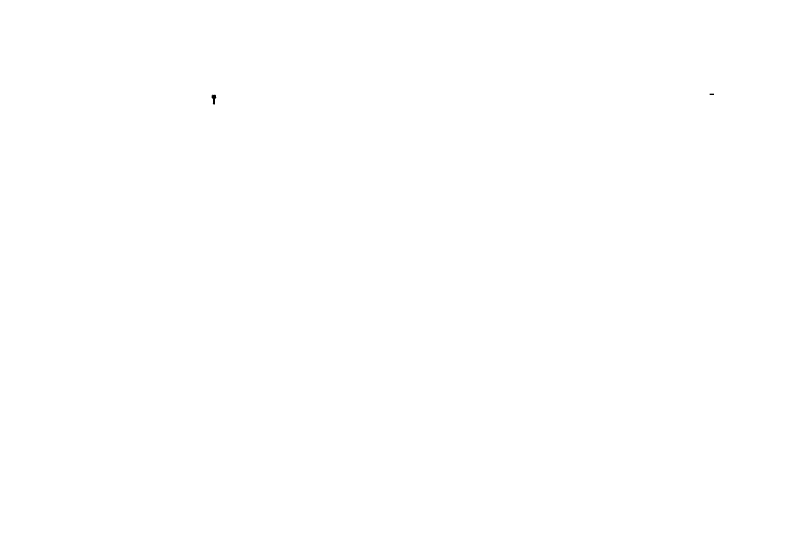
# Model space of a CAD drawing. Header units: inches. Extents: x -12 to 20935469, y -1604 to 24729220.
# Drawn here: x 20820285 to 20829956, y 24636375 to 24642678 of the extents above; entities that cross this region are included whole.
import ezdxf

# ---------------------------------------------------------------- set-up
doc = ezdxf.new("R2010")
doc.units = ezdxf.units.IN
doc.header["$LTSCALE"] = 0.03
doc.header["$MEASUREMENT"] = 0
doc.header["$PDMODE"] = 32
doc.header["$PDSIZE"] = 15
for name, color, linetype, lineweight in [('CKT-CABLE', 3, 'Continuous', 9), ('HAS-1', 8, 'Continuous', 5), ('line', 7, 'Continuous', 9)]:
    doc.layers.add(name, color=color, linetype=linetype, lineweight=lineweight)
doc.layers.add('QP TEX', color=7, linetype='Continuous')
doc.styles.get("Standard").update_dxf_attribs({"font": 'timesbd.ttf'})
doc.dimstyles.new('arch grid', dxfattribs={"dimtxt": 250, "dimasz": 100, "dimexe": 10, "dimexo": 10, "dimgap": 0.09, "dimtad": 0, "dimdec": 0, "dimzin": 0, "dimdsep": 46, "dimtxsty": 'Standard', "dimblk": 'DOT', "dimcen": 50, "dimdle": 50, "dimclrd": 256, "dimclre": 256, "dimadec": 0, "dimazin": 0, "dimtfac": 1, "dimtdec": 0, "dimtofl": 0, "dimtmove": 0, "dimatfit": 3, "dimldrblk": 'DOT', "dimfxl": 200, "dimfxlon": 1, "dimtolj": 1, "dimtzin": 0, "dimlwd": -1, "dimlwe": -1, "dimarcsym": 1})

# ---------------------------------------------------------------- blocks, each defined once
blk = doc.blocks.new('FGTGRFG')
at = {"ltscale": 50}
for p, q in [((5098305, 4836108), (5098211, 4835930)), ((5098211, 4834468), (5098211, 4835930)), ((5098305, 4836108), (5098399, 4835930)), ((5098399, 4834468), (5098399, 4835930))]:
    blk.add_line(p, q, dxfattribs=at)
blk.add_lwpolyline([(5098019, 4834750), (5098591, 4834750), (5098591, 4834186), (5098019, 4834186)], close=True, dxfattribs=at)
blk.add_circle((5098305, 4834468), 94.1, dxfattribs=at)
at = {"layer": 'HAS-1', "lineweight": 5, "ltscale": 50}
for p, q in [((5098228, 4834522), (5098228, 4835962)), ((5098245, 4834540), (5098245, 4835995)), ((5098261, 4834551), (5098261, 4836024)), ((5098275, 4834557), (5098275, 4836052)), ((5098285, 4834560), (5098285, 4836070)), ((5098295, 4834562), (5098295, 4836089)), ((5098305, 4834562), (5098305, 4836108)), ((5098315, 4834562), (5098315, 4836089)), ((5098325, 4834560), (5098325, 4836070)), ((5098335, 4834557), (5098335, 4836052)), ((5098349, 4834551), (5098349, 4836024)), ((5098365, 4834540), (5098365, 4835995)), ((5098382, 4834522), (5098382, 4835962))]:
    blk.add_line(p, q, dxfattribs=at)
blk = doc.blocks.new('ant')
at = {"layer": 'QP TEX'}
for p, q in [((20822761.1, 24641601.9), (20822761.1, 24641589.8)), ((20822761.1, 24641589.8), (20822761.1, 24641572.6))]:
    blk.add_line(p, q, dxfattribs=at)
for centre in [(20822747.8, 24641676.4), (20822747.8, 24641652.5), (20822774, 24641676.4), (20822774, 24641652.5)]:
    blk.add_circle(centre, 0.788, dxfattribs=at)
at = {"layer": 'line', "color": 0, "lineweight": 25, "xscale": 0.05729855837390801, "yscale": 0.05729855837390801, "zscale": 0.05729855837390801, "rotation": 180}
blk.add_blockref('FGTGRFG', (21114886, 24918672.4), dxfattribs=at)
blk = doc.blocks.new('_Oblique')
at = {"color": 0, "linetype": 'ByBlock', "lineweight": -2}
blk.add_line((-0.5, -0.5), (0.5, 0.5), dxfattribs=at)
blk = doc.blocks.new('*D363')
at = {"ltscale": 50, "transparency": 16777216}
for p, q in [((3479.4, 24649524.1), (3469.2, 24649524.1)), ((3479.2, 24649574.1), (3479.2, 24649400.8)), ((3479.4, 24649400.8), (3469.2, 24649400.8)), ((3479.2, 24649400.8), (3479.2, 8350.7))]:
    blk.add_line(p, q, dxfattribs=at)
at = {"layer": 'Defpoints', "color": 0, "ltscale": 50, "transparency": 16777216}
for p in [(20846678.2, 24649524.1), (3479.2, 24649400.8), (20846678.2, 24649400.8)]:
    blk.add_point(p, dxfattribs=at)
at = {"ltscale": 50, "transparency": 16777216, "xscale": 100, "yscale": 100, "zscale": 100}
for p, rotation in [((3479.2, 24649524.1), 90), ((3479.2, 24649400.8), 270)]:
    blk.add_blockref('_Oblique', p, dxfattribs=dict(at, rotation=rotation))
at = {"color": 0, "ltscale": 50, "transparency": 16777216, "insert": (3479.2, 3397.6), "char_height": 250, "attachment_point": 5, "rotation": 90}
blk.add_mtext('\\A1;{\\H8.57143x;300mm}', dxfattribs=at)
blk = doc.blocks.new('_Dot')
at = {"color": 0, "linetype": 'ByBlock', "lineweight": -2}
blk.add_line((-0.5, 0), (-1, 0), dxfattribs=at)
at = {"color": 0, "linetype": 'ByBlock', "const_width": 0.5}
blk.add_lwpolyline([(-0.25, 0, 1), (0.25, 0, 1)], format="xyb", close=True, dxfattribs=at)

msp = doc.modelspace()

# ---------------------------------------------------------------- linework, layer by layer
at = {"layer": 'CKT-CABLE', "transparency": 33554666}
msp.add_line((20828947.8, 24641697.9), (20828998.5, 24641697.9), dxfattribs=at)

# ---------------------------------------------------------------- block references
at = {"layer": 'QP TEX'}
msp.add_blockref('ant', (0, 0), dxfattribs=at)

# ---------------------------------------------------------------- dimensions: what is measured, and where the dimension line sits
at = {"ltscale": 50}
dim = msp.add_linear_dim(base=(3479.2, 24649400.8), p1=(20846678.2, 24649524.1), p2=(20846678.2, 24649400.8), angle=90, text='{\\H8.57143x;300mm}', dimstyle='arch grid', override={"dimblk1": 'Oblique', "dimblk2": 'Oblique', "dimsah": 1, "dimfxl": 0.18}, dxfattribs=at)
dim.commit()
dim.dimension.update_dxf_attribs({"geometry": '*D363', "text_midpoint": (3479.2, 3397.6), "dimtype": 160})

doc.saveas('drawing.dxf')
